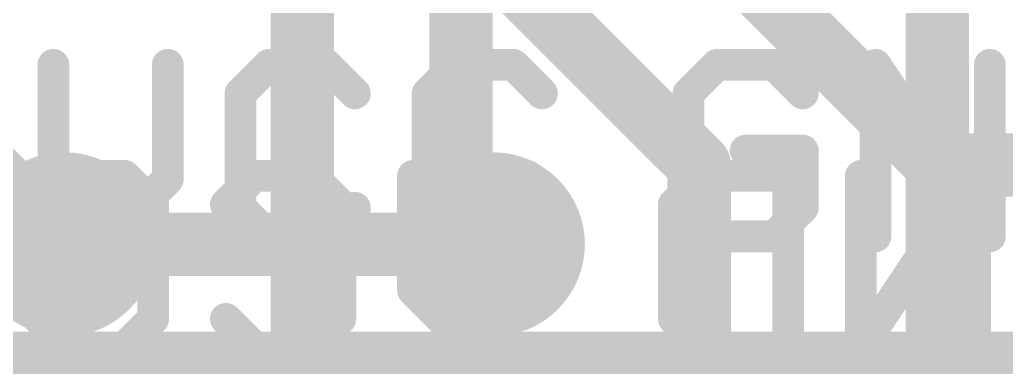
# Model space of a CAD drawing. Extents: x -0.5 to 61.7, y -0.1 to 16.6.
# Drawn here: x 24.905 to 28.851, y 2.365 to 3.756 of the extents above; entities that cross this region are included whole.
import ezdxf

# ---------------------------------------------------------------- set-up
doc = ezdxf.new("R2010")
doc.units = 0
for name, color, linetype in [('1', 12, 'CONTINUOUS'), ('16', 132, 'CONTINUOUS'), ('18', 110, 'CONTINUOUS'), ('21', 41, 'CONTINUOUS'), ('22', 40, 'CONTINUOUS')]:
    doc.layers.add(name, color=color, linetype=linetype)

# ---------------------------------------------------------------- blocks, each defined once
blk = doc.blocks.new('ROUNDV')
at = {"const_width": 0.5}
blk.add_lwpolyline([(0, -0.25, 1), (0, 0.25, 1), (0, -0.25)], format="xyb", dxfattribs=at)

msp = doc.modelspace()

# ---------------------------------------------------------------- linework, layer by layer
at = {"layer": '1', "const_width": 0.254}
for points in [[(28.575, 3.175), (26.8288, 4.9213)], [(26.67, 4.1275), (27.6225, 3.175)], [(27.6225, 3.175), (27.6225, 2.2225)], [(28.575, 3.175), (32.8612, 3.175)], [(26.797, 2.8575), (25.0825, 2.8575)]]:
    msp.add_lwpolyline(points, dxfattribs=at)
at = {"layer": '1', "const_width": 0.127}
for points in [[(27.686, 3.175, 1), (27.559, 3.175)], [(27.5776, 3.1301, 1), (27.6674, 3.2199)], [(28.575, 3.2385, 1), (28.575, 3.1115)], [(28.5301, 3.1301, 1), (28.6199, 3.2199)], [(25.0825, 2.921, 1), (25.0825, 2.794)], [(26.797, 2.794, 1), (26.797, 2.921)]]:
    msp.add_lwpolyline(points, format="xyb", dxfattribs=at)
at = {"layer": '16', "const_width": 0.254}
for points in [[(26.035, 1.27), (26.035, 5.2388)], [(26.67, 4.6037), (26.67, 2.9845)], [(28.575, 1.27), (28.575, 4.2862)], [(25.0825, 2.8575), (24.765, 3.175)], [(26.67, 2.9845), (26.797, 2.8575)]]:
    msp.add_lwpolyline(points, dxfattribs=at)
at = {"layer": '16', "const_width": 0.127}
for points in [[(26.7149, 3.0294, 1), (26.6251, 2.9396)], [(26.6065, 2.9845, 1), (26.7335, 2.9845)], [(25.0376, 2.8126, 1), (25.1274, 2.9024)], [(26.7521, 2.8126, 1), (26.8419, 2.9024)]]:
    msp.add_lwpolyline(points, format="xyb", dxfattribs=at)
at = {"layer": '21', "const_width": 0.0635}
for points in [[(25.0711, 3.5756, 1), (25.0076, 3.5756)], [(25.5287, 3.5756, 1), (25.4652, 3.5756)], [(25.9022, 3.6074, 1), (25.9022, 3.5439)], [(25.9246, 3.5532, 1), (25.8797, 3.5981)], [(26.1534, 3.5981, 1), (26.1085, 3.5532)], [(26.131, 3.5439, 1), (26.131, 3.6074)], [(26.6506, 3.6074, 1), (26.6506, 3.5439)], [(26.6731, 3.5532, 1), (26.6282, 3.5981)], [(26.9019, 3.5981, 1), (26.8569, 3.5532)], [(26.8794, 3.5439, 1), (26.8794, 3.6074)], [(27.6938, 3.6074, 1), (27.6938, 3.5439)], [(27.7162, 3.5532, 1), (27.6713, 3.5981)], [(27.945, 3.5981, 1), (27.9001, 3.5532)], [(27.9226, 3.5439, 1), (27.9226, 3.6074)], [(28.3595, 3.5756, 1), (28.296, 3.5756)], [(28.3542, 3.5932, 1), (28.3014, 3.558)], [(28.8171, 3.5756, 1), (28.7536, 3.5756)], [(25.8195, 3.4612, 1), (25.756, 3.4612)], [(25.7653, 3.4837, 1), (25.8102, 3.4388)], [(26.2229, 3.4388, 1), (26.2678, 3.4837)], [(26.568, 3.4612, 1), (26.5045, 3.4612)], [(26.5138, 3.4837, 1), (26.5587, 3.4388)], [(26.9713, 3.4388, 1), (27.0163, 3.4837)], [(27.6111, 3.4612, 1), (27.5476, 3.4612)], [(27.5569, 3.4837, 1), (27.6018, 3.4388)], [(28.0145, 3.4388, 1), (28.0594, 3.4837)], [(27.8082, 3.2642, 1), (27.8082, 3.2007)], [(28.0687, 3.2324, 1), (28.0052, 3.2324)], [(28.037, 3.2007, 1), (28.037, 3.2642)], [(25.0618, 3.1405, 1), (25.0169, 3.0956)], [(25.5194, 3.0956, 1), (25.4745, 3.1405)], [(25.0076, 3.118, 1), (25.0711, 3.118)], [(25.4652, 3.118, 1), (25.5287, 3.118)], [(25.8102, 3.0261, 1), (25.7653, 2.9812)], [(26.2678, 2.9812, 1), (26.2229, 3.0261)], [(26.5587, 3.0261, 1), (26.5138, 2.9812)], [(27.0163, 2.9812, 1), (26.9713, 3.0261)], [(27.6018, 3.0261, 1), (27.5569, 2.9812)], [(28.0594, 2.9812, 1), (28.0145, 3.0261)], [(25.756, 3.0036, 1), (25.8195, 3.0036)], [(26.5045, 3.0036, 1), (26.568, 3.0036)], [(27.5476, 3.0036, 1), (27.6111, 3.0036)], [(28.0052, 3.0036, 1), (28.0687, 3.0036)], [(25.2457, 2.9117, 1), (25.2906, 2.8668)], [(25.2457, 2.8668, 1), (25.2906, 2.9117)], [(25.9022, 2.921, 1), (25.9022, 2.8575)], [(25.8797, 2.8668, 1), (25.9246, 2.9117)], [(26.1085, 2.9117, 1), (26.1534, 2.8668)], [(26.131, 2.8575, 1), (26.131, 2.921)], [(26.6506, 2.921, 1), (26.6506, 2.8575)], [(26.6282, 2.8668, 1), (26.6731, 2.9117)], [(26.8569, 2.9117, 1), (26.9019, 2.8668)], [(26.8794, 2.8575, 1), (26.8794, 2.921)], [(27.6938, 2.921, 1), (27.6938, 2.8575)], [(27.6713, 2.8668, 1), (27.7162, 2.9117)], [(27.9001, 2.9117, 1), (27.945, 2.8668)], [(27.9226, 2.8575, 1), (27.9226, 2.921)], [(28.296, 2.8893, 1), (28.3595, 2.8893)], [(28.7536, 2.8893, 1), (28.8171, 2.8893)], [(28.759, 2.8716, 1), (28.8118, 2.9069)]]:
    msp.add_lwpolyline(points, format="xyb", dxfattribs=at)
at = {"layer": '21'}
for points, const_width in [([(25.0394, 3.5756), (25.0394, 3.118)], 0.127), ([(25.497, 3.118), (25.497, 3.5756)], 0.127), ([(25.9022, 3.5756), (25.7878, 3.4612)], 0.127), ([(26.131, 3.5756), (25.9022, 3.5756)], 0.127), ([(26.2454, 3.4612), (26.131, 3.5756)], 0.127), ([(26.6506, 3.5756), (26.5362, 3.4612)], 0.127), ([(26.8794, 3.5756), (26.6506, 3.5756)], 0.127), ([(26.9938, 3.4612), (26.8794, 3.5756)], 0.127), ([(27.6938, 3.5756), (27.5794, 3.4612)], 0.127), ([(27.9226, 3.5756), (27.6938, 3.5756)], 0.127), ([(28.037, 3.4612), (27.9226, 3.5756)], 0.127), ([(28.3278, 2.8893), (28.3278, 3.5756)], 0.127), ([(28.3278, 3.5756), (28.7854, 2.8893)], 0.127), ([(28.7854, 2.8893), (28.7854, 3.5756)], 0.127), ([(25.7878, 3.4612), (25.7878, 3.0036)], 0.127), ([(26.5362, 3.4612), (26.5362, 3.0036)], 0.127), ([(27.5794, 3.4612), (27.5794, 3.0036)], 0.127), ([(28.037, 3.2324), (27.8082, 3.2324)], 0.127), ([(28.037, 3.0036), (28.037, 3.2324)], 0.127), ([(25.0394, 3.118), (25.2682, 2.8893)], 0.127), ([(25.2682, 2.8893), (25.497, 3.118)], 0.127), ([(25.7878, 3.0036), (25.9022, 2.8893)], 0.127), ([(26.131, 2.8893), (26.2454, 3.0036)], 0.127), ([(26.5362, 3.0036), (26.6506, 2.8893)], 0.127), ([(26.8794, 2.8893), (26.9938, 3.0036)], 0.127), ([(27.5794, 3.0036), (27.6938, 2.8893)], 0.127), ([(27.9226, 2.8893), (28.037, 3.0036)], 0.127), ([(25.9022, 2.8893), (26.131, 2.8893)], 0.127), ([(26.6506, 2.8893), (26.8794, 2.8893)], 0.127), ([(27.6938, 2.8893), (27.9226, 2.8893)], 0.127), ([(16.9863, 2.3813), (32.2263, 2.3813)], 0.254)]:
    msp.add_lwpolyline(points, dxfattribs=dict(at, const_width=const_width))
at = {"layer": '22', "const_width": 0.127}
for points in [[(24.9809, 3.0167), (25.0953, 3.1311)], [(25.0953, 3.1311), (25.3241, 3.1311)], [(25.3241, 3.1311), (25.4385, 3.0167)], [(25.7294, 3.0167), (25.8438, 3.1311)], [(25.8438, 3.1311), (26.0726, 3.1311)], [(26.0726, 3.1311), (26.187, 3.0167)], [(26.4778, 2.6735), (26.4778, 3.1311)], [(26.9354, 3.1311), (26.9354, 2.6735)], [(27.521, 3.0167), (27.6354, 3.1311)], [(27.6354, 3.1311), (27.9785, 3.1311)], [(27.9785, 3.1311), (27.9785, 2.4447)], [(28.727, 3.1311), (28.2694, 2.4447)], [(28.2694, 2.4447), (28.2694, 3.1311)], [(28.727, 2.4447), (28.727, 3.1311)], [(25.4385, 3.0167), (25.4385, 2.5591)], [(26.187, 3.0167), (26.187, 2.5591)], [(27.521, 2.5591), (27.521, 3.0167)], [(26.7066, 2.4447), (26.4778, 2.6735)], [(26.9354, 2.6735), (26.7066, 2.4447)], [(25.0953, 2.4447), (24.9809, 2.5591)], [(25.4385, 2.5591), (25.3241, 2.4447)], [(25.8438, 2.4447), (25.7294, 2.5591)], [(26.187, 2.5591), (26.0726, 2.4447)], [(27.6354, 2.4447), (27.521, 2.5591)], [(25.3241, 2.4447), (25.0953, 2.4447)], [(26.0726, 2.4447), (25.8438, 2.4447)], [(27.9785, 2.4447), (27.6354, 2.4447)]]:
    msp.add_lwpolyline(points, dxfattribs=at)
at = {"layer": '22', "const_width": 0.0635}
for points in [[(25.0953, 3.1629, 1), (25.0953, 3.0994)], [(25.1178, 3.1087, 1), (25.0729, 3.1536)], [(25.3466, 3.1536, 1), (25.3017, 3.1087)], [(25.3241, 3.0994, 1), (25.3241, 3.1629)], [(25.8438, 3.1629, 1), (25.8438, 3.0994)], [(25.8662, 3.1087, 1), (25.8213, 3.1536)], [(26.095, 3.1536, 1), (26.0501, 3.1087)], [(26.0726, 3.0994, 1), (26.0726, 3.1629)], [(26.5095, 3.1311, 1), (26.446, 3.1311)], [(26.9671, 3.1311, 1), (26.9036, 3.1311)], [(27.6354, 3.1629, 1), (27.6354, 3.0994)], [(27.6578, 3.1087, 1), (27.6129, 3.1536)], [(28.0103, 3.1311, 1), (27.9468, 3.1311)], [(27.9785, 3.0994, 1), (27.9785, 3.1629)], [(28.3011, 3.1311, 1), (28.2376, 3.1311)], [(28.7587, 3.1311, 1), (28.6952, 3.1311)], [(28.7534, 3.1135, 1), (28.7005, 3.1487)], [(25.4703, 3.0167, 1), (25.4068, 3.0167)], [(26.2187, 3.0167, 1), (26.1552, 3.0167)], [(27.5527, 3.0167, 1), (27.4892, 3.0167)], [(24.9585, 3.0392, 1), (25.0034, 2.9943)], [(25.4161, 2.9943, 1), (25.461, 3.0392)], [(25.7069, 3.0392, 1), (25.7518, 2.9943)], [(26.1645, 2.9943, 1), (26.2094, 3.0392)], [(27.4985, 3.0392, 1), (27.5434, 2.9943)], [(26.5002, 2.696, 1), (26.4553, 2.6511)], [(26.9578, 2.6511, 1), (26.9129, 2.696)], [(26.446, 2.6735, 1), (26.5095, 2.6735)], [(26.9036, 2.6735, 1), (26.9671, 2.6735)], [(25.0034, 2.5816, 1), (24.9585, 2.5367)], [(25.461, 2.5367, 1), (25.4161, 2.5816)], [(25.7518, 2.5816, 1), (25.7069, 2.5367)], [(26.2094, 2.5367, 1), (26.1645, 2.5816)], [(27.5434, 2.5816, 1), (27.4985, 2.5367)], [(25.4068, 2.5591, 1), (25.4703, 2.5591)], [(26.1552, 2.5591, 1), (26.2187, 2.5591)], [(27.4892, 2.5591, 1), (27.5527, 2.5591)], [(25.0953, 2.4765, 1), (25.0953, 2.413)], [(25.0729, 2.4223, 1), (25.1178, 2.4672)], [(25.3017, 2.4672, 1), (25.3466, 2.4223)], [(25.3241, 2.413, 1), (25.3241, 2.4765)], [(25.8438, 2.4765, 1), (25.8438, 2.413)], [(25.8213, 2.4223, 1), (25.8662, 2.4672)], [(26.0501, 2.4672, 1), (26.095, 2.4223)], [(26.0726, 2.413, 1), (26.0726, 2.4765)], [(26.6841, 2.4672, 1), (26.729, 2.4223)], [(26.6841, 2.4223, 1), (26.729, 2.4672)], [(27.6354, 2.4765, 1), (27.6354, 2.413)], [(27.6129, 2.4223, 1), (27.6578, 2.4672)], [(27.9785, 2.413, 1), (27.9785, 2.4765)], [(28.2429, 2.4624, 1), (28.2958, 2.4271)], [(27.9468, 2.4447, 1), (28.0103, 2.4447)], [(28.2376, 2.4447, 1), (28.3011, 2.4447)], [(28.6952, 2.4447, 1), (28.7587, 2.4447)]]:
    msp.add_lwpolyline(points, format="xyb", dxfattribs=at)

# ---------------------------------------------------------------- block references
at = {"layer": '18', "xscale": 0.7366, "yscale": 0.7366}
for p in [(25.0825, 2.8575), (25.0825, 2.8575), (26.797, 2.8575), (26.797, 2.8575)]:
    msp.add_blockref('ROUNDV', p, dxfattribs=at)

doc.saveas('drawing.dxf')
